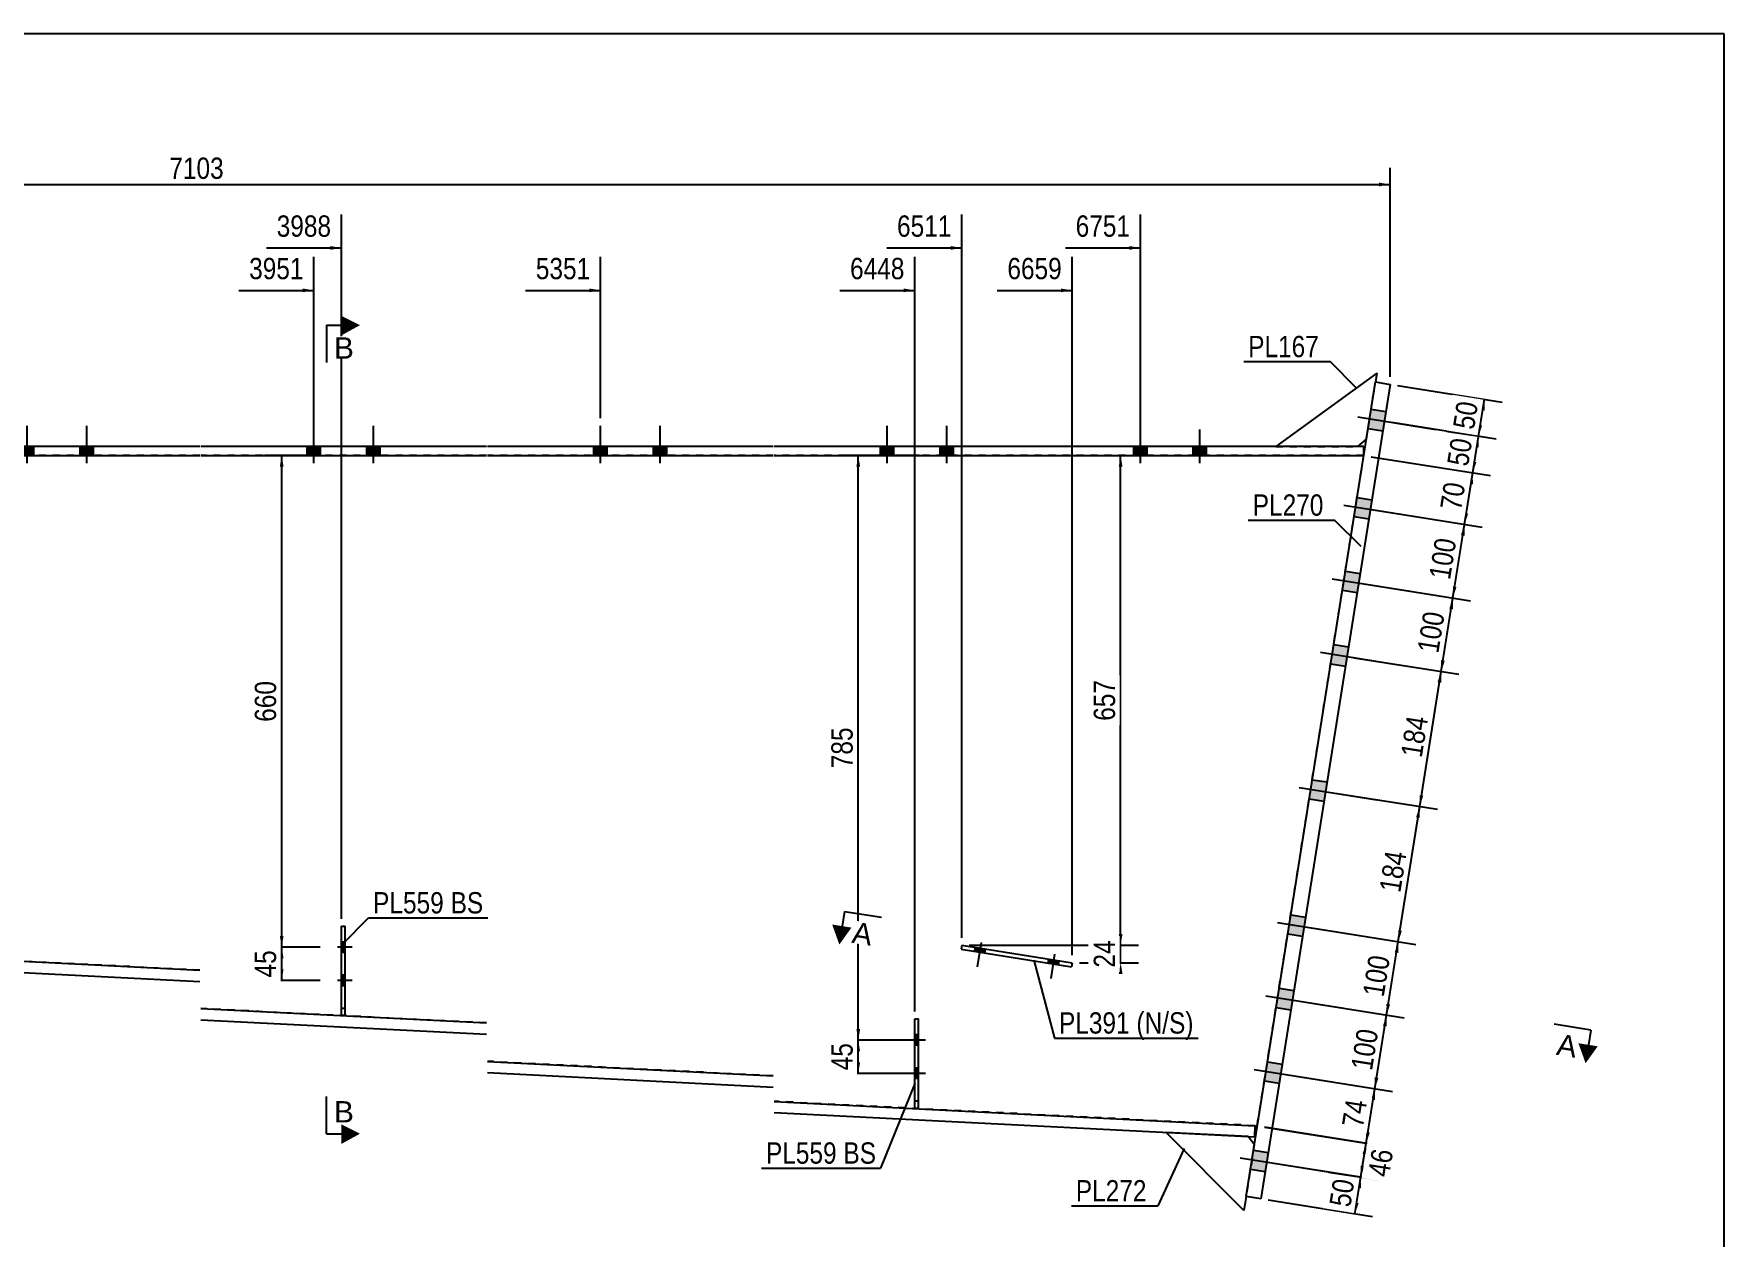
# Model space of a CAD drawing. Header units: millimetres. Extents: x -39 to 364, y -175 to 102.
# Drawn here: x 136.8 to 363.9, y -59.9 to 101.6 of the extents above; entities that cross this region are included whole.
import ezdxf

# ---------------------------------------------------------------- set-up
doc = ezdxf.new("R2010")
doc.units = ezdxf.units.MM
doc.linetypes.add('DXK_LINE_DOT1', pattern=[1.8814, 0.9407, -0.9407])
doc.linetypes.add('DXK_LINE_DOT2', pattern=[3.9198, 1.9599, -1.9599])
doc.styles.add('Arial', font='ARIAL.TTF', dxfattribs={"height": 0.2})
doc.styles.add('Arial Narrow', font='ARIALN.TTF', dxfattribs={"height": 0.2})

# ---------------------------------------------------------------- blocks, each defined once
blk = doc.blocks.new('Unknown-627303332-9670')
at = {"color": 5, "linetype": 'Continuous'}
for p, q in [((363.85, 101.63), (-36.15, 101.63)), ((363.85, -175.37), (363.85, 101.63))]:
    blk.add_line(p, q, dxfattribs=at)
blk = doc.blocks.new('Part-627303332-6556 - 6531')
at = {"color": 2, "linetype": 'Continuous'}
for p, q in [((261.45, -20.79), (261.37, -21.28)), ((261.37, -21.28), (276.19, -23.64)), ((276.27, -23.14), (261.45, -20.79)), ((276.27, -23.14), (276.19, -23.64))]:
    blk.add_line(p, q, dxfattribs=at)
blk = doc.blocks.new('Part-627303332-6548 - 6531')
at = {"color": 2, "linetype": 'Continuous'}
for p, q in [((299.64, -54.48), (317.02, 54.88)), ((319, 54.56), (301.61, -54.79)), ((317.02, 54.88), (319, 54.56)), ((301.61, -54.79), (299.64, -54.48))]:
    blk.add_line(p, q, dxfattribs=at)
blk = doc.blocks.new('Part-627303332-6564 - 6531')
at = {"color": 7, "linetype": 'DXK_LINE_DOT1'}
blk.add_line((106.65, -19.86), (106.57, -21.36), dxfattribs=at)
at = {"color": 2, "linetype": 'Continuous'}
for p, q in [((106.65, -19.86), (120.65, -20.57)), ((106.57, -21.36), (120.65, -22.07)), ((120.75, -22.16), (159.15, -24.1)), ((120.75, -23.66), (159.15, -25.6)), ((159.25, -29.25), (197.65, -31.19)), ((159.25, -30.75), (197.65, -32.7)), ((197.75, -36.34), (236.15, -38.29)), ((197.75, -37.84), (236.15, -39.79)), ((236.25, -41.71), (300.84, -44.98)), ((236.25, -43.21), (300.76, -46.48)), ((300.84, -44.98), (300.76, -46.48))]:
    blk.add_line(p, q, dxfattribs=at)
blk = doc.blocks.new('Part-627303332-6547 - 6531')
at = {"color": 2, "linetype": 'Continuous'}
for p, q in [((159.15, 46.2), (120.75, 46.2)), ((197.65, 46.2), (159.25, 46.2)), ((236.15, 46.2), (197.75, 46.2)), ((315.45, 46.2), (236.25, 46.2)), ((315.45, 45), (315.45, 46.2)), ((120.75, 45), (159.15, 45)), ((159.25, 45), (197.65, 45)), ((197.75, 45), (236.15, 45)), ((236.25, 45), (315.45, 45))]:
    blk.add_line(p, q, dxfattribs=at)
blk = doc.blocks.new('Part-627303332-6551 - 6531')
at = {"color": 2, "linetype": 'Continuous'}
for p, q in [((317.22, 56.08), (303.65, 46.2)), ((317.22, 56.08), (317.02, 54.88)), ((314.65, 46.2), (315.8, 47.19))]:
    blk.add_line(p, q, dxfattribs=at)
at = {"color": 7, "linetype": 'DXK_LINE_DOT1'}
for p, q in [((315.8, 47.19), (317.02, 54.88)), ((303.65, 46.2), (314.65, 46.2))]:
    blk.add_line(p, q, dxfattribs=at)
blk = doc.blocks.new('Part-627303332-6553 - 6531')
at = {"color": 2, "linetype": 'Continuous'}
for p, q in [((299.33, -56.38), (288.92, -45.89)), ((299.91, -46.45), (288.92, -45.89)), ((300.75, -47.49), (299.91, -46.45)), ((299.64, -54.48), (299.33, -56.38))]:
    blk.add_line(p, q, dxfattribs=at)
at = {"color": 7, "linetype": 'DXK_LINE_DOT1'}
blk.add_line((300.75, -47.49), (299.64, -54.48), dxfattribs=at)
blk = doc.blocks.new('Part-627303332-6565 - 6531')
at = {"color": 7, "linetype": 'DXK_LINE_DOT1'}
for p, q in [((178.15, -30.19), (178.15, -18.19)), ((178.15, -18.19), (178.65, -18.19)), ((178.65, -30.19), (178.65, -18.19)), ((178.15, -29.19), (178.65, -29.19)), ((178.65, -30.19), (178.15, -30.19))]:
    blk.add_line(p, q, dxfattribs=at)
blk = doc.blocks.new('Part-627303332-6568 - 6531')
at = {"color": 2, "linetype": 'Continuous'}
for p, q in [((178.15, -30.19), (178.15, -18.19)), ((178.15, -18.19), (178.65, -18.19)), ((178.65, -30.19), (178.65, -18.19)), ((178.65, -30.19), (178.15, -30.19))]:
    blk.add_line(p, q, dxfattribs=at)
blk = doc.blocks.new('Part-627303332-6571 - 6531')
at = {"color": 7, "linetype": 'DXK_LINE_DOT1'}
for p, q in [((255.15, -42.65), (255.15, -30.65)), ((255.15, -30.65), (255.65, -30.65)), ((255.65, -42.65), (255.65, -30.65)), ((255.15, -41.65), (255.65, -41.65)), ((255.65, -42.65), (255.15, -42.65))]:
    blk.add_line(p, q, dxfattribs=at)
blk = doc.blocks.new('Part-627303332-6574 - 6531')
at = {"color": 2, "linetype": 'Continuous'}
for p, q in [((255.15, -42.65), (255.15, -30.65)), ((255.15, -30.65), (255.65, -30.65)), ((255.65, -42.65), (255.65, -30.65)), ((255.65, -42.65), (255.15, -42.65))]:
    blk.add_line(p, q, dxfattribs=at)
blk = doc.blocks.new('Part-627303332-6577 - 6531')
at = {"color": 7, "linetype": 'DXK_LINE_DOT1'}
for p, q in [((159.15, 45), (120.75, 45)), ((197.65, 45), (159.25, 45)), ((236.15, 45), (197.75, 45)), ((315.45, 45), (236.25, 45)), ((301.14, -45), (315.45, 45)), ((159.15, -24.1), (120.75, -22.16)), ((197.65, -31.19), (159.25, -29.25)), ((236.15, -38.29), (197.75, -36.34)), ((300.84, -44.98), (236.25, -41.71))]:
    blk.add_line(p, q, dxfattribs=at)
at = {"color": 2, "linetype": 'Continuous'}
blk.add_line((300.84, -44.98), (301.14, -45), dxfattribs=at)
blk = doc.blocks.new('Bolt-627303332-6580 - 6531')
at = {"linetype": 'Continuous'}
for points in [[(135.05, 45), (136.85, 45), (136.85, 46.2), (135.05, 46.2)], [(135.05, 45), (136.85, 45), (136.85, 46.2), (135.05, 46.2)], [(143.05, 45), (144.85, 45), (144.85, 46.2), (143.05, 46.2)], [(143.05, 45), (144.85, 45), (144.85, 46.2), (143.05, 46.2)]]:
    blk.add_hatch(color=3, dxfattribs=at).paths.add_polyline_path(points)
at = {"color": 3, "linetype": 'Continuous'}
for p, q in [((135.95, 44), (135.95, 49)), ((135.95, 44), (135.95, 49)), ((143.95, 44), (143.95, 49)), ((143.95, 44), (143.95, 49)), ((135.05, 45), (135.05, 46.2)), ((135.05, 45), (135.05, 46.2)), ((136.85, 45), (136.85, 46.2)), ((136.85, 45), (136.85, 46.2)), ((143.05, 45), (143.05, 46.2)), ((143.05, 45), (143.05, 46.2)), ((144.85, 45), (144.85, 46.2)), ((144.85, 45), (144.85, 46.2))]:
    blk.add_line(p, q, dxfattribs=at)
blk = doc.blocks.new('Bolt-627303332-6581 - 6531')
at = {"linetype": 'Continuous'}
for points in [[(173.55, 45), (175.35, 45), (175.35, 46.2), (173.55, 46.2)], [(173.55, 45), (175.35, 45), (175.35, 46.2), (173.55, 46.2)], [(181.55, 45), (183.35, 45), (183.35, 46.2), (181.55, 46.2)], [(181.55, 45), (183.35, 45), (183.35, 46.2), (181.55, 46.2)]]:
    blk.add_hatch(color=3, dxfattribs=at).paths.add_polyline_path(points)
at = {"color": 3, "linetype": 'Continuous'}
for p, q in [((174.45, 44), (174.45, 49)), ((174.45, 44), (174.45, 49)), ((182.45, 44), (182.45, 49)), ((182.45, 44), (182.45, 49)), ((173.55, 45), (173.55, 46.2)), ((173.55, 45), (173.55, 46.2)), ((175.35, 45), (175.35, 46.2)), ((175.35, 45), (175.35, 46.2)), ((181.55, 45), (181.55, 46.2)), ((181.55, 45), (181.55, 46.2)), ((183.35, 45), (183.35, 46.2)), ((183.35, 45), (183.35, 46.2))]:
    blk.add_line(p, q, dxfattribs=at)
blk = doc.blocks.new('Bolt-627303332-6582 - 6531')
at = {"linetype": 'Continuous'}
for points in [[(212.05, 45), (213.85, 45), (213.85, 46.2), (212.05, 46.2)], [(212.05, 45), (213.85, 45), (213.85, 46.2), (212.05, 46.2)], [(220.05, 45), (221.85, 45), (221.85, 46.2), (220.05, 46.2)], [(220.05, 45), (221.85, 45), (221.85, 46.2), (220.05, 46.2)]]:
    blk.add_hatch(color=3, dxfattribs=at).paths.add_polyline_path(points)
at = {"color": 3, "linetype": 'Continuous'}
for p, q in [((212.95, 44), (212.95, 49)), ((212.95, 44), (212.95, 49)), ((220.95, 44), (220.95, 49)), ((220.95, 44), (220.95, 49)), ((212.05, 45), (212.05, 46.2)), ((212.05, 45), (212.05, 46.2)), ((213.85, 45), (213.85, 46.2)), ((213.85, 45), (213.85, 46.2)), ((220.05, 45), (220.05, 46.2)), ((220.05, 45), (220.05, 46.2)), ((221.85, 45), (221.85, 46.2)), ((221.85, 45), (221.85, 46.2))]:
    blk.add_line(p, q, dxfattribs=at)
blk = doc.blocks.new('Bolt-627303332-6583 - 6531')
at = {"linetype": 'Continuous'}
for points in [[(284.55, 45), (286.35, 45), (286.35, 46.2), (284.55, 46.2)], [(284.55, 45), (286.35, 45), (286.35, 46.2), (284.55, 46.2)], [(292.55, 45), (294.35, 45), (294.35, 46.2), (292.55, 46.2)], [(292.55, 45), (294.35, 45), (294.35, 46.2), (292.55, 46.2)]]:
    blk.add_hatch(color=3, dxfattribs=at).paths.add_polyline_path(points)
at = {"color": 3, "linetype": 'Continuous'}
for p, q in [((285.45, 44), (285.45, 48.5)), ((285.45, 44), (285.45, 48.5)), ((293.45, 44), (293.45, 48.5)), ((293.45, 44), (293.45, 48.5)), ((284.55, 45), (284.55, 46.2)), ((284.55, 45), (284.55, 46.2)), ((286.35, 45), (286.35, 46.2)), ((286.35, 45), (286.35, 46.2)), ((292.55, 45), (292.55, 46.2)), ((292.55, 45), (292.55, 46.2)), ((294.35, 45), (294.35, 46.2)), ((294.35, 45), (294.35, 46.2))]:
    blk.add_line(p, q, dxfattribs=at)
blk = doc.blocks.new('Bolt-627303332-6584 - 6531')
at = {"linetype": 'Continuous'}
for points in [[(250.55, 45), (252.35, 45), (252.35, 46.2), (250.55, 46.2)], [(250.55, 45), (252.35, 45), (252.35, 46.2), (250.55, 46.2)], [(258.55, 45), (260.35, 45), (260.35, 46.2), (258.55, 46.2)], [(258.55, 45), (260.35, 45), (260.35, 46.2), (258.55, 46.2)]]:
    blk.add_hatch(color=3, dxfattribs=at).paths.add_polyline_path(points)
at = {"color": 3, "linetype": 'Continuous'}
for p, q in [((251.45, 44), (251.45, 49)), ((251.45, 44), (251.45, 49)), ((259.45, 44), (259.45, 49)), ((259.45, 44), (259.45, 49)), ((250.55, 45), (250.55, 46.2)), ((250.55, 45), (250.55, 46.2)), ((252.35, 45), (252.35, 46.2)), ((252.35, 45), (252.35, 46.2)), ((258.55, 45), (258.55, 46.2)), ((258.55, 45), (258.55, 46.2)), ((260.35, 45), (260.35, 46.2)), ((260.35, 45), (260.35, 46.2))]:
    blk.add_line(p, q, dxfattribs=at)
blk = doc.blocks.new('Bolt-627303332-6585 - 6531')
at = {"linetype": 'Continuous'}
for points in [[(316.44, 51.22), (316.04, 48.65), (318.01, 48.34), (318.42, 50.91)], [(316.44, 51.22), (316.04, 48.65), (318.01, 48.34), (318.42, 50.91)], [(314.56, 39.37), (314.15, 36.8), (316.13, 36.49), (316.53, 39.06)], [(314.56, 39.37), (314.15, 36.8), (316.13, 36.49), (316.53, 39.06)], [(312.99, 29.49), (312.58, 26.93), (314.56, 26.61), (314.96, 29.18)], [(312.99, 29.49), (312.58, 26.93), (314.56, 26.61), (314.96, 29.18)], [(311.42, 19.62), (311.01, 17.05), (312.99, 16.74), (313.39, 19.3)], [(311.42, 19.62), (311.01, 17.05), (312.99, 16.74), (313.39, 19.3)], [(308.53, 1.48), (308.13, -1.08), (310.1, -1.4), (310.51, 1.17)], [(308.53, 1.48), (308.13, -1.08), (310.1, -1.4), (310.51, 1.17)], [(305.65, -16.65), (305.24, -19.22), (307.22, -19.53), (307.63, -16.96)], [(305.65, -16.65), (305.24, -19.22), (307.22, -19.53), (307.63, -16.96)], [(304.08, -26.53), (303.67, -29.09), (305.65, -29.41), (306.06, -26.84)], [(304.08, -26.53), (303.67, -29.09), (305.65, -29.41), (306.06, -26.84)], [(302.51, -36.4), (302.1, -38.97), (304.08, -39.28), (304.49, -36.72)], [(302.51, -36.4), (302.1, -38.97), (304.08, -39.28), (304.49, -36.72)], [(300.63, -48.25), (300.22, -50.82), (302.19, -51.14), (302.6, -48.57)], [(300.63, -48.25), (300.22, -50.82), (302.19, -51.14), (302.6, -48.57)]]:
    blk.add_hatch(color=3, dxfattribs=at).paths.add_polyline_path(points)
at = {"color": 3, "linetype": 'Continuous'}
for p, q in [((314.67, 50.19), (325.13, 48.52)), ((314.67, 50.19), (325.13, 48.52)), ((316.44, 51.22), (318.42, 50.91)), ((316.44, 51.22), (318.42, 50.91)), ((316.04, 48.65), (318.01, 48.34)), ((316.04, 48.65), (318.01, 48.34)), ((314.56, 39.37), (316.53, 39.06)), ((314.56, 39.37), (316.53, 39.06)), ((312.78, 38.34), (323.24, 36.67)), ((312.78, 38.34), (323.24, 36.67)), ((314.15, 36.8), (316.13, 36.49)), ((314.15, 36.8), (316.13, 36.49)), ((311.21, 28.46), (321.67, 26.8)), ((311.21, 28.46), (321.67, 26.8)), ((312.99, 29.49), (314.96, 29.18)), ((312.99, 29.49), (314.96, 29.18)), ((312.58, 26.93), (314.56, 26.61)), ((312.58, 26.93), (314.56, 26.61)), ((309.64, 18.58), (320.1, 16.92)), ((309.64, 18.58), (320.1, 16.92)), ((311.42, 19.62), (313.39, 19.3)), ((311.42, 19.62), (313.39, 19.3)), ((311.01, 17.05), (312.99, 16.74)), ((311.01, 17.05), (312.99, 16.74)), ((306.76, 0.45), (317.22, -1.21)), ((306.76, 0.45), (317.22, -1.21)), ((308.53, 1.48), (310.51, 1.17)), ((308.53, 1.48), (310.51, 1.17)), ((308.13, -1.08), (310.1, -1.4)), ((308.13, -1.08), (310.1, -1.4)), ((303.88, -17.68), (314.34, -19.35)), ((303.88, -17.68), (314.34, -19.35)), ((305.65, -16.65), (307.63, -16.96)), ((305.65, -16.65), (307.63, -16.96)), ((305.24, -19.22), (307.22, -19.53)), ((305.24, -19.22), (307.22, -19.53)), ((304.08, -26.53), (306.06, -26.84)), ((304.08, -26.53), (306.06, -26.84)), ((302.31, -27.56), (312.76, -29.22)), ((302.31, -27.56), (312.76, -29.22)), ((303.67, -29.09), (305.65, -29.41)), ((303.67, -29.09), (305.65, -29.41)), ((300.74, -37.44), (311.19, -39.1)), ((300.74, -37.44), (311.19, -39.1)), ((302.51, -36.4), (304.49, -36.72)), ((302.51, -36.4), (304.49, -36.72)), ((302.1, -38.97), (304.08, -39.28)), ((302.1, -38.97), (304.08, -39.28)), ((298.85, -49.29), (309.31, -50.95)), ((298.85, -49.29), (309.31, -50.95)), ((300.63, -48.25), (302.6, -48.57)), ((300.63, -48.25), (302.6, -48.57)), ((300.22, -50.82), (302.19, -51.14)), ((300.22, -50.82), (302.19, -51.14))]:
    blk.add_line(p, q, dxfattribs=at)
blk = doc.blocks.new('Bolt-627303332-6589 - 6531')
at = {"linetype": 'Continuous'}
for points in [[(264.61, -21.29), (263.23, -21.07), (263.15, -21.57), (264.53, -21.79)], [(264.61, -21.29), (263.23, -21.07), (263.15, -21.57), (264.53, -21.79)], [(274.49, -22.86), (273.11, -22.64), (273.03, -23.14), (274.41, -23.36)], [(274.49, -22.86), (273.11, -22.64), (273.03, -23.14), (274.41, -23.36)]]:
    blk.add_hatch(color=3, dxfattribs=at).paths.add_polyline_path(points)
at = {"color": 3, "linetype": 'Continuous'}
for p, q in [((264.05, -20.39), (263.53, -23.65)), ((264.05, -20.39), (263.53, -23.65)), ((263.23, -21.07), (263.15, -21.57)), ((263.23, -21.07), (263.15, -21.57)), ((264.61, -21.29), (264.53, -21.79)), ((264.61, -21.29), (264.53, -21.79)), ((273.11, -22.64), (273.03, -23.14)), ((273.11, -22.64), (273.03, -23.14)), ((273.92, -21.96), (273.41, -25.22)), ((273.92, -21.96), (273.41, -25.22)), ((274.49, -22.86), (274.41, -23.36)), ((274.49, -22.86), (274.41, -23.36))]:
    blk.add_line(p, q, dxfattribs=at)
blk = doc.blocks.new('Bolt-627303332-6593 - 6531')
at = {"color": 3, "linetype": 'DXK_LINE_DOT2'}
for p, q in [((178.65, -20.32), (178.15, -20.32)), ((179.6, -21.02), (176.3, -21.02)), ((178.65, -21.72), (178.15, -21.72)), ((178.65, -24.79), (178.15, -24.79)), ((179.6, -25.49), (176.3, -25.49)), ((178.65, -26.19), (178.15, -26.19))]:
    blk.add_line(p, q, dxfattribs=at)
blk = doc.blocks.new('Bolt-627303332-6596 - 6531')
at = {"linetype": 'Continuous'}
for points in [[(178.65, -21.72), (178.65, -20.32), (178.15, -20.32), (178.15, -21.72)], [(178.65, -26.19), (178.65, -24.79), (178.15, -24.79), (178.15, -26.19)]]:
    blk.add_hatch(color=3, dxfattribs=at).paths.add_polyline_path(points)
at = {"color": 3, "linetype": 'Continuous'}
for p, q in [((178.65, -20.32), (178.15, -20.32)), ((179.45, -21.02), (178.15, -21.02)), ((178.65, -21.72), (178.15, -21.72)), ((178.65, -24.79), (178.15, -24.79)), ((179.45, -25.49), (178.15, -25.49)), ((178.65, -26.19), (178.15, -26.19))]:
    blk.add_line(p, q, dxfattribs=at)
blk = doc.blocks.new('Bolt-627303332-6599 - 6531')
at = {"color": 3, "linetype": 'DXK_LINE_DOT2'}
for p, q in [((256.6, -33.48), (253.3, -33.48)), ((255.65, -32.78), (255.15, -32.78)), ((255.65, -34.18), (255.15, -34.18)), ((256.6, -37.95), (253.3, -37.95)), ((255.65, -37.25), (255.15, -37.25)), ((255.65, -38.65), (255.15, -38.65))]:
    blk.add_line(p, q, dxfattribs=at)
blk = doc.blocks.new('Bolt-627303332-6602 - 6531')
at = {"linetype": 'Continuous'}
for points in [[(255.65, -34.18), (255.65, -32.78), (255.15, -32.78), (255.15, -34.18)], [(255.65, -38.65), (255.65, -37.25), (255.15, -37.25), (255.15, -38.65)]]:
    blk.add_hatch(color=3, dxfattribs=at).paths.add_polyline_path(points)
at = {"color": 3, "linetype": 'Continuous'}
for p, q in [((255.65, -32.78), (255.15, -32.78)), ((256.45, -33.48), (255.15, -33.48)), ((255.65, -34.18), (255.15, -34.18)), ((255.65, -37.25), (255.15, -37.25)), ((256.45, -37.95), (255.15, -37.95)), ((255.65, -38.65), (255.15, -38.65))]:
    blk.add_line(p, q, dxfattribs=at)
blk = doc.blocks.new('StraightDimension-627303332-9898 - 6531')
at = {"linetype": 'Continuous'}
for points in [[(169.88, 43.5), (170.13, 45), (170.38, 43.5)], [(170.38, -19.52), (170.13, -21.02), (169.88, -19.52)]]:
    blk.add_hatch(color=7, dxfattribs=at).paths.add_polyline_path(points)
at = {"color": 7, "linetype": 'Continuous'}
for p, q in [((175.3, 45), (167.88, 45)), ((170.13, -21.02), (170.13, 45)), ((175.3, -21.02), (167.88, -21.02))]:
    blk.add_line(p, q, dxfattribs=at)
at = {"color": 0}
blk.add_wipeout([(169.98, 15.33), (165.78, 15.33), (165.78, 8.65), (169.98, 8.65)], dxfattribs=at)
at = {"color": 3, "style": 'Arial Narrow'}
blk.add_text('660', height=2.863, rotation=90.0002, dxfattribs=at).set_placement((169.38, 9.25))
blk = doc.blocks.new('StraightDimension-627303332-11145 - 6531')
at = {"linetype": 'Continuous'}
for points in [[(328.5, 34.32), (328.99, 35.76), (329, 34.24)], [(327.9, 27.33), (327.42, 25.88), (327.41, 27.4)]]:
    blk.add_hatch(color=7, dxfattribs=at).paths.add_polyline_path(points)
at = {"color": 7, "linetype": 'Continuous'}
for p, q in [((317.32, 37.62), (331.36, 35.38)), ((327.42, 25.88), (328.99, 35.76)), ((315.75, 27.74), (329.79, 25.51))]:
    blk.add_line(p, q, dxfattribs=at)
at = {"color": 0}
blk.add_wipeout([(328.58, 34.15), (324.43, 34.81), (323.38, 28.2), (327.53, 27.55)], dxfattribs=at)
at = {"color": 3, "style": 'Arial Narrow'}
blk.add_text('100', height=2.863, rotation=80.9647, dxfattribs=at).set_placement((327.03, 28.23))
blk = doc.blocks.new('StraightDimension-627303332-11143 - 6531')
at = {"linetype": 'Continuous'}
for points in [[(330.39, 46.17), (330.87, 47.61), (330.88, 46.09)], [(330.57, 44.12), (330.09, 42.67), (330.07, 44.19)]]:
    blk.add_hatch(color=7, dxfattribs=at).paths.add_polyline_path(points)
at = {"color": 7, "linetype": 'Continuous'}
for p, q in [((319.2, 49.47), (333.24, 47.23)), ((330.09, 42.67), (330.87, 47.61)), ((316.44, 44.84), (332.46, 42.3))]:
    blk.add_line(p, q, dxfattribs=at)
at = {"color": 0}
blk.add_wipeout([(330.71, 47.56), (326.56, 48.22), (325.8, 43.43), (329.95, 42.77)], dxfattribs=at)
at = {"color": 3, "style": 'Arial Narrow'}
blk.add_text('50', height=2.863, rotation=80.9647, dxfattribs=at).set_placement((329.45, 43.45))
blk = doc.blocks.new('StraightDimension-627303332-11149 - 6531')
at = {"linetype": 'Continuous'}
for points in [[(319.6, -21.7), (320.08, -20.26), (320.09, -21.78)], [(318.99, -28.69), (318.51, -30.14), (318.5, -28.62)]]:
    blk.add_hatch(color=7, dxfattribs=at).paths.add_polyline_path(points)
at = {"color": 7, "linetype": 'Continuous'}
for p, q in [((308.41, -18.41), (322.45, -20.64)), ((318.51, -30.14), (320.08, -20.26)), ((306.84, -28.28), (320.88, -30.51))]:
    blk.add_line(p, q, dxfattribs=at)
at = {"color": 0}
blk.add_wipeout([(319.67, -21.87), (315.52, -21.22), (314.47, -27.82), (318.62, -28.48)], dxfattribs=at)
at = {"color": 3, "style": 'Arial Narrow'}
blk.add_text('100', height=2.863, rotation=80.9647, dxfattribs=at).set_placement((318.12, -27.79))
blk = doc.blocks.new('StraightDimension-627303332-9801 - 6531')
at = {"linetype": 'Continuous'}
blk.add_hatch(color=7, dxfattribs=at).paths.add_polyline_path([(317.5, 81.65), (319, 81.4), (317.5, 81.15)])
at = {"color": 7, "linetype": 'Continuous'}
for p, q in [((319, 55.56), (319, 83.65)), ((-1.6, 81.4), (319, 81.4))]:
    blk.add_line(p, q, dxfattribs=at)
at = {"color": 0}
blk.add_wipeout([(162.96, 81.55), (162.96, 85.75), (154.44, 85.75), (154.44, 81.55)], dxfattribs=at)
at = {"color": 3, "style": 'Arial Narrow'}
blk.add_text('7103', height=2.863, dxfattribs=at).set_placement((155.04, 82.15))
blk = doc.blocks.new('StraightDimension-627303332-11146 - 6531')
at = {"linetype": 'Continuous'}
for points in [[(326.93, 24.44), (327.42, 25.88), (327.43, 24.36)], [(326.33, 17.45), (325.85, 16.01), (325.83, 17.53)]]:
    blk.add_hatch(color=7, dxfattribs=at).paths.add_polyline_path(points)
at = {"color": 7, "linetype": 'Continuous'}
for p, q in [((315.75, 27.74), (329.79, 25.51)), ((325.85, 16.01), (327.42, 25.88)), ((314.18, 17.86), (328.22, 15.63))]:
    blk.add_line(p, q, dxfattribs=at)
at = {"color": 0}
blk.add_wipeout([(327.01, 24.27), (322.86, 24.93), (321.81, 18.33), (325.96, 17.67)], dxfattribs=at)
at = {"color": 3, "style": 'Arial Narrow'}
blk.add_text('100', height=2.863, rotation=80.9647, dxfattribs=at).set_placement((325.46, 18.36))
blk = doc.blocks.new('StraightDimension-627303332-11153 - 6531')
at = {"linetype": 'Continuous'}
for points in [[(314.57, -53.31), (315.05, -51.86), (315.06, -53.38)], [(314.75, -55.36), (314.27, -56.8), (314.26, -55.28)]]:
    blk.add_hatch(color=7, dxfattribs=at).paths.add_polyline_path(points)
at = {"color": 7, "linetype": 'Continuous'}
for p, q in [((303.38, -50.01), (317.42, -52.24)), ((314.27, -56.8), (315.05, -51.86)), ((302.6, -54.95), (316.64, -57.18))]:
    blk.add_line(p, q, dxfattribs=at)
at = {"color": 0}
blk.add_wipeout([(314.89, -51.91), (310.75, -51.25), (309.98, -56.05), (314.13, -56.71)], dxfattribs=at)
at = {"color": 3, "style": 'Arial Narrow'}
blk.add_text('50', height=2.863, rotation=80.9647, dxfattribs=at).set_placement((313.63, -56.02))
blk = doc.blocks.new('StraightDimension-627303332-16272 - 6531')
at = {"linetype": 'Continuous'}
blk.add_hatch(color=7, dxfattribs=at).paths.add_polyline_path([(176.65, 73.13), (178.15, 72.88), (176.65, 72.63)])
at = {"color": 7, "linetype": 'Continuous'}
for p, q in [((178.15, -17.19), (178.15, 77.38)), ((168.09, 72.88), (178.15, 72.88))]:
    blk.add_line(p, q, dxfattribs=at)
at = {"color": 0}
blk.add_wipeout([(177.37, 73.78), (177.37, 77.98), (168.86, 77.98), (168.86, 73.78)], dxfattribs=at)
at = {"color": 3, "style": 'Arial Narrow'}
blk.add_text('3988', height=2.863, dxfattribs=at).set_placement((169.46, 74.38))
blk = doc.blocks.new('StraightDimension-627303332-9899 - 6531')
at = {"linetype": 'Continuous'}
for points in [[(169.88, -22.52), (170.13, -21.02), (170.38, -22.52)], [(170.38, -23.99), (170.13, -25.49), (169.88, -23.99)]]:
    blk.add_hatch(color=7, dxfattribs=at).paths.add_polyline_path(points)
at = {"color": 7, "linetype": 'Continuous'}
for p, q in [((175.3, -21.02), (167.88, -21.02)), ((170.13, -25.49), (170.13, -21.02)), ((175.3, -25.49), (167.88, -25.49))]:
    blk.add_line(p, q, dxfattribs=at)
at = {"color": 0}
blk.add_wipeout([(169.98, -20.82), (165.78, -20.82), (165.78, -25.68), (169.98, -25.68)], dxfattribs=at)
at = {"color": 3, "style": 'Arial Narrow'}
blk.add_text('45', height=2.863, rotation=90.0002, dxfattribs=at).set_placement((169.38, -25.08))
blk = doc.blocks.new('StraightDimension-627303332-9913 - 6531')
at = {"linetype": 'Continuous'}
for points in [[(247.31, 43.5), (247.56, 45), (247.81, 43.5)], [(247.81, -31.98), (247.56, -33.48), (247.31, -31.98)]]:
    blk.add_hatch(color=7, dxfattribs=at).paths.add_polyline_path(points)
at = {"color": 7, "linetype": 'Continuous'}
for p, q in [((255.72, 45), (245.31, 45)), ((247.56, -33.48), (247.56, 45)), ((255.72, -33.48), (245.31, -33.48))]:
    blk.add_line(p, q, dxfattribs=at)
at = {"color": 0}
blk.add_wipeout([(247.41, 9.1), (243.21, 9.1), (243.21, 2.42), (247.41, 2.42)], dxfattribs=at)
at = {"color": 3, "style": 'Arial Narrow'}
blk.add_text('785', height=2.863, rotation=90.0002, dxfattribs=at).set_placement((246.81, 3.02))
blk = doc.blocks.new('StraightDimension-627303332-11142 - 6531')
at = {"linetype": 'Continuous'}
for points in [[(331.17, 51.11), (331.66, 52.55), (331.67, 51.03)], [(331.35, 49.05), (330.87, 47.61), (330.86, 49.13)]]:
    blk.add_hatch(color=7, dxfattribs=at).paths.add_polyline_path(points)
at = {"color": 7, "linetype": 'Continuous'}
for p, q in [((319.99, 54.4), (334.03, 52.17)), ((330.87, 47.61), (331.66, 52.55)), ((319.2, 49.47), (333.24, 47.23))]:
    blk.add_line(p, q, dxfattribs=at)
at = {"color": 0}
blk.add_wipeout([(331.5, 52.5), (327.35, 53.16), (326.59, 48.37), (330.73, 47.71)], dxfattribs=at)
at = {"color": 3, "style": 'Arial Narrow'}
blk.add_text('50', height=2.863, rotation=80.9647, dxfattribs=at).set_placement((330.24, 48.39))
blk = doc.blocks.new('StraightDimension-627303332-11144 - 6531')
at = {"linetype": 'Continuous'}
for points in [[(329.6, 41.23), (330.09, 42.67), (330.1, 41.15)], [(329.47, 37.2), (328.99, 35.76), (328.98, 37.28)]]:
    blk.add_hatch(color=7, dxfattribs=at).paths.add_polyline_path(points)
at = {"color": 7, "linetype": 'Continuous'}
for p, q in [((316.44, 44.84), (332.46, 42.3)), ((328.99, 35.76), (330.09, 42.67)), ((317.32, 37.62), (331.36, 35.38))]:
    blk.add_line(p, q, dxfattribs=at)
at = {"color": 0}
blk.add_wipeout([(329.77, 41.64), (325.62, 42.3), (324.86, 37.5), (329.01, 36.84)], dxfattribs=at)
at = {"color": 3, "style": 'Arial Narrow'}
blk.add_text('70', height=2.863, rotation=80.9647, dxfattribs=at).set_placement((328.51, 37.53))
blk = doc.blocks.new('StraightDimension-627303332-11147 - 6531')
at = {"linetype": 'Continuous'}
for points in [[(325.36, 14.57), (325.85, 16.01), (325.86, 14.49)], [(323.44, -0.68), (322.96, -2.13), (322.95, -0.61)]]:
    blk.add_hatch(color=7, dxfattribs=at).paths.add_polyline_path(points)
at = {"color": 7, "linetype": 'Continuous'}
for p, q in [((314.18, 17.86), (328.22, 15.63)), ((322.96, -2.13), (325.85, 16.01)), ((311.29, -0.27), (325.33, -2.5))]:
    blk.add_line(p, q, dxfattribs=at)
at = {"color": 0}
blk.add_wipeout([(324.78, 10.27), (320.63, 10.92), (319.58, 4.32), (323.73, 3.66)], dxfattribs=at)
at = {"color": 3, "style": 'Arial Narrow'}
blk.add_text('184', height=2.863, rotation=80.9647, dxfattribs=at).set_placement((323.23, 4.35))
blk = doc.blocks.new('StraightDimension-627303332-11148 - 6531')
at = {"linetype": 'Continuous'}
for points in [[(322.48, -3.57), (322.96, -2.13), (322.97, -3.65)], [(320.56, -18.82), (320.08, -20.26), (320.07, -18.74)]]:
    blk.add_hatch(color=7, dxfattribs=at).paths.add_polyline_path(points)
at = {"color": 7, "linetype": 'Continuous'}
for p, q in [((311.29, -0.27), (325.33, -2.5)), ((320.08, -20.26), (322.96, -2.13)), ((308.41, -18.41), (322.45, -20.64))]:
    blk.add_line(p, q, dxfattribs=at)
at = {"color": 0}
blk.add_wipeout([(321.9, -7.87), (317.75, -7.21), (316.7, -13.81), (320.85, -14.47)], dxfattribs=at)
at = {"color": 3, "style": 'Arial Narrow'}
blk.add_text('184', height=2.863, rotation=80.9647, dxfattribs=at).set_placement((320.35, -13.78))
blk = doc.blocks.new('StraightDimension-627303332-11150 - 6531')
at = {"linetype": 'Continuous'}
for points in [[(318.03, -31.58), (318.51, -30.14), (318.52, -31.66)], [(317.42, -38.57), (316.94, -40.01), (316.93, -38.49)]]:
    blk.add_hatch(color=7, dxfattribs=at).paths.add_polyline_path(points)
at = {"color": 7, "linetype": 'Continuous'}
for p, q in [((306.84, -28.28), (320.88, -30.51)), ((316.94, -40.01), (318.51, -30.14)), ((305.27, -38.16), (319.31, -40.39))]:
    blk.add_line(p, q, dxfattribs=at)
at = {"color": 0}
blk.add_wipeout([(318.1, -31.75), (313.95, -31.09), (312.9, -37.69), (317.05, -38.35)], dxfattribs=at)
at = {"color": 3, "style": 'Arial Narrow'}
blk.add_text('100', height=2.863, rotation=80.9647, dxfattribs=at).set_placement((316.55, -37.67))
blk = doc.blocks.new('StraightDimension-627303332-11151 - 6531')
at = {"linetype": 'Continuous'}
for points in [[(316.46, -41.45), (316.94, -40.01), (316.95, -41.53)], [(316.26, -45.88), (315.78, -47.32), (315.76, -45.8)]]:
    blk.add_hatch(color=7, dxfattribs=at).paths.add_polyline_path(points)
at = {"color": 7, "linetype": 'Continuous'}
for p, q in [((305.27, -38.16), (319.31, -40.39)), ((315.78, -47.32), (316.94, -40.01)), ((302.13, -45.15), (318.15, -47.7))]:
    blk.add_line(p, q, dxfattribs=at)
at = {"color": 0}
blk.add_wipeout([(316.59, -41.25), (312.44, -40.59), (311.68, -45.38), (315.83, -46.04)], dxfattribs=at)
at = {"color": 3, "style": 'Arial Narrow'}
blk.add_text('74', height=2.863, rotation=80.9647, dxfattribs=at).set_placement((315.33, -45.35))
blk = doc.blocks.new('StraightDimension-627303332-11152 - 6531')
at = {"linetype": 'Continuous'}
for points in [[(315.29, -48.77), (315.77, -47.33), (315.79, -48.85)], [(315.54, -50.42), (315.05, -51.86), (315.04, -50.34)]]:
    blk.add_hatch(color=7, dxfattribs=at).paths.add_polyline_path(points)
at = {"color": 7, "linetype": 'Continuous'}
for p, q in [((302.13, -45.16), (318, -47.68)), ((315.05, -51.86), (315.77, -47.33)), ((303.38, -50.01), (317.28, -52.22))]:
    blk.add_line(p, q, dxfattribs=at)
at = {"color": 0}
blk.add_wipeout([(320.09, -47.88), (315.94, -47.22), (315.18, -52.02), (319.33, -52.68)], dxfattribs=at)
at = {"color": 3, "style": 'Arial Narrow'}
blk.add_text('46', height=2.863, rotation=80.9647, dxfattribs=at).set_placement((318.83, -51.99))
blk = doc.blocks.new('StraightDimension-627303332-16268 - 6531')
at = {"linetype": 'Continuous'}
blk.add_hatch(color=7, dxfattribs=at).paths.add_polyline_path([(274.77, 67.43), (276.27, 67.18), (274.77, 66.93)])
at = {"color": 7, "linetype": 'Continuous'}
for p, q in [((276.27, -22.1), (276.27, 71.68)), ((266.21, 67.18), (276.27, 67.18))]:
    blk.add_line(p, q, dxfattribs=at)
at = {"color": 0}
blk.add_wipeout([(275.5, 68.08), (275.5, 72.28), (266.99, 72.28), (266.99, 68.08)], dxfattribs=at)
at = {"color": 3, "style": 'Arial Narrow'}
blk.add_text('6659', height=2.863, dxfattribs=at).set_placement((267.59, 68.68))
blk = doc.blocks.new('StraightDimension-627303332-12556 - 6531')
at = {"linetype": 'Continuous'}
for points in [[(247.31, -34.98), (247.56, -33.48), (247.81, -34.98)], [(247.81, -36.45), (247.56, -37.95), (247.31, -36.45)]]:
    blk.add_hatch(color=7, dxfattribs=at).paths.add_polyline_path(points)
at = {"color": 7, "linetype": 'Continuous'}
for p, q in [((255.72, -33.48), (245.31, -33.48)), ((247.56, -37.95), (247.56, -33.48)), ((255.72, -37.95), (245.31, -37.95))]:
    blk.add_line(p, q, dxfattribs=at)
at = {"color": 0}
blk.add_wipeout([(247.41, -33.29), (243.21, -33.29), (243.21, -38.14), (247.41, -38.14)], dxfattribs=at)
at = {"color": 3, "style": 'Arial Narrow'}
blk.add_text('45', height=2.863, rotation=90.0002, dxfattribs=at).set_placement((246.81, -37.54))
blk = doc.blocks.new('StraightDimension-627303332-12593 - 6531')
at = {"linetype": 'Continuous'}
for points in [[(315.29, -48.76), (315.78, -47.32), (315.79, -48.84)], [(315.54, -50.42), (315.05, -51.86), (315.04, -50.34)]]:
    blk.add_hatch(color=7, dxfattribs=at).paths.add_polyline_path(points)
at = {"color": 7, "linetype": 'Continuous'}
for p, q in [((302.13, -45.15), (318, -47.67)), ((315.05, -51.86), (315.78, -47.32)), ((303.38, -50.01), (317.28, -52.22))]:
    blk.add_line(p, q, dxfattribs=at)
at = {"color": 0}
blk.add_wipeout([(320.09, -47.88), (315.94, -47.22), (315.18, -52.01), (319.33, -52.67)], dxfattribs=at)
at = {"color": 3, "style": 'Arial Narrow'}
blk.add_text('46', height=2.863, rotation=80.9647, dxfattribs=at).set_placement((318.83, -51.99))
blk = doc.blocks.new('StraightDimension-627303332-14765 - 6531')
at = {"linetype": 'Continuous'}
for points in [[(282.55, 43.5), (282.8, 45), (283.05, 43.5)], [(283.05, -19.24), (282.8, -20.74), (282.55, -19.24)]]:
    blk.add_hatch(color=7, dxfattribs=at).paths.add_polyline_path(points)
at = {"color": 7, "linetype": 'Continuous'}
for p, q in [((282.8, -20.74), (282.8, 45)), ((282.92, 45), (285.2, 45)), ((262.46, -20.74), (285.2, -20.74))]:
    blk.add_line(p, q, dxfattribs=at)
at = {"color": 0}
blk.add_wipeout([(282.65, 15.47), (278.45, 15.47), (278.45, 8.79), (282.65, 8.79)], dxfattribs=at)
at = {"color": 3, "style": 'Arial Narrow'}
blk.add_text('657', height=2.863, rotation=90.0002, dxfattribs=at).set_placement((282.05, 9.39))
blk = doc.blocks.new('StraightDimension-627303332-14766 - 6531')
at = {"linetype": 'Continuous'}
for points in [[(283.05, -19.24), (282.8, -20.74), (282.55, -19.24)], [(282.55, -24.6), (282.8, -23.1), (283.05, -24.6)]]:
    blk.add_hatch(color=7, dxfattribs=at).paths.add_polyline_path(points)
at = {"color": 7, "linetype": 'Continuous'}
for p, q in [((262.46, -20.74), (285.2, -20.74)), ((282.8, -23.1), (282.8, -20.74)), ((277.27, -23.1), (285.2, -23.1))]:
    blk.add_line(p, q, dxfattribs=at)
at = {"color": 0}
blk.add_wipeout([(282.65, -19.49), (278.45, -19.49), (278.45, -24.35), (282.65, -24.35)], dxfattribs=at)
at = {"color": 3, "style": 'Arial Narrow'}
blk.add_text('24', height=2.863, rotation=90.0002, dxfattribs=at).set_placement((282.05, -23.75))
blk = doc.blocks.new('StraightDimension-627303332-16267 - 6531')
at = {"linetype": 'Continuous'}
blk.add_hatch(color=7, dxfattribs=at).paths.add_polyline_path([(283.95, 73.13), (285.45, 72.88), (283.95, 72.63)])
at = {"color": 7, "linetype": 'Continuous'}
for p, q in [((285.45, 48.35), (285.45, 77.38)), ((275.39, 72.88), (285.45, 72.88))]:
    blk.add_line(p, q, dxfattribs=at)
at = {"color": 0}
blk.add_wipeout([(284.67, 73.78), (284.67, 77.98), (276.16, 77.98), (276.16, 73.78)], dxfattribs=at)
at = {"color": 3, "style": 'Arial Narrow'}
blk.add_text('6751', height=2.863, dxfattribs=at).set_placement((276.76, 74.38))
blk = doc.blocks.new('StraightDimension-627303332-16269 - 6531')
at = {"linetype": 'Continuous'}
blk.add_hatch(color=7, dxfattribs=at).paths.add_polyline_path([(259.96, 73.13), (261.46, 72.88), (259.96, 72.63)])
at = {"color": 7, "linetype": 'Continuous'}
for p, q in [((261.46, -19.74), (261.46, 77.38)), ((251.4, 72.88), (261.46, 72.88))]:
    blk.add_line(p, q, dxfattribs=at)
at = {"color": 0}
blk.add_wipeout([(260.69, 73.78), (260.69, 77.98), (252.17, 77.98), (252.17, 73.78)], dxfattribs=at)
at = {"color": 3, "style": 'Arial Narrow'}
blk.add_text('6511', height=2.863, dxfattribs=at).set_placement((252.77, 74.38))
blk = doc.blocks.new('StraightDimension-627303332-16270 - 6531')
at = {"linetype": 'Continuous'}
blk.add_hatch(color=7, dxfattribs=at).paths.add_polyline_path([(253.65, 67.43), (255.15, 67.18), (253.65, 66.93)])
at = {"color": 7, "linetype": 'Continuous'}
for p, q in [((255.15, -29.65), (255.15, 71.68)), ((245.09, 67.18), (255.15, 67.18))]:
    blk.add_line(p, q, dxfattribs=at)
at = {"color": 0}
blk.add_wipeout([(254.37, 68.08), (254.37, 72.28), (245.86, 72.28), (245.86, 68.08)], dxfattribs=at)
at = {"color": 3, "style": 'Arial Narrow'}
blk.add_text('6448', height=2.863, dxfattribs=at).set_placement((246.46, 68.68))
blk = doc.blocks.new('StraightDimension-627303332-16271 - 6531')
at = {"linetype": 'Continuous'}
blk.add_hatch(color=7, dxfattribs=at).paths.add_polyline_path([(211.45, 67.43), (212.95, 67.18), (211.45, 66.93)])
at = {"color": 7, "linetype": 'Continuous'}
for p, q in [((212.95, 50), (212.95, 71.68)), ((202.89, 67.18), (212.95, 67.18))]:
    blk.add_line(p, q, dxfattribs=at)
at = {"color": 0}
blk.add_wipeout([(212.17, 68.08), (212.17, 72.28), (203.66, 72.28), (203.66, 68.08)], dxfattribs=at)
at = {"color": 3, "style": 'Arial Narrow'}
blk.add_text('5351', height=2.863, dxfattribs=at).set_placement((204.26, 68.68))
blk = doc.blocks.new('StraightDimension-627303332-16273 - 6531')
at = {"linetype": 'Continuous'}
blk.add_hatch(color=7, dxfattribs=at).paths.add_polyline_path([(172.95, 67.43), (174.45, 67.18), (172.95, 66.93)])
at = {"color": 7, "linetype": 'Continuous'}
for p, q in [((174.45, 48.73), (174.45, 71.68)), ((164.39, 67.18), (174.45, 67.18))]:
    blk.add_line(p, q, dxfattribs=at)
at = {"color": 0}
blk.add_wipeout([(173.67, 68.08), (173.67, 72.28), (165.16, 72.28), (165.16, 68.08)], dxfattribs=at)
at = {"color": 3, "style": 'Arial Narrow'}
blk.add_text('3951', height=2.863, dxfattribs=at).set_placement((165.76, 68.68))
blk = doc.blocks.new('MarkSet-627303332-12114 - 6531')
at = {"color": 0}
blk.add_wipeout([(244.67, -50.08), (244.67, -47.08), (235.17, -47.08), (235.17, -50.08)], dxfattribs=at)
blk.add_wipeout([(244.67, -50.08), (244.67, -47.08), (235.17, -47.08), (235.17, -50.08)], dxfattribs=at)
blk.add_wipeout([(249.96, -50.08), (249.96, -47.08), (245.57, -47.08), (245.57, -50.08)], dxfattribs=at)
blk.add_wipeout([(249.96, -50.08), (249.96, -47.08), (245.57, -47.08), (245.57, -50.08)], dxfattribs=at)
at = {"color": 7, "linetype": 'Continuous'}
for p in [(255.15, -39.31), (234.57, -50.68)]:
    blk.add_line(p, (250.56, -50.68), dxfattribs=at)
at = {"color": 3, "style": 'Arial Narrow'}
for s, p in [('PL559', (235.17, -50.08)), ('BS', (245.57, -50.08))]:
    blk.add_text(s, height=2.863, dxfattribs=at).set_placement(p)
blk = doc.blocks.new('MarkSet-627303332-12103 - 6531')
at = {"color": 0}
blk.add_wipeout([(191.92, -16.48), (191.92, -13.48), (182.41, -13.48), (182.41, -16.48)], dxfattribs=at)
blk.add_wipeout([(191.92, -16.48), (191.92, -13.48), (182.41, -13.48), (182.41, -16.48)], dxfattribs=at)
at = {"color": 7, "linetype": 'Continuous'}
blk.add_line((178.28, -20.62), (181.81, -17.08), dxfattribs=at)
at = {"color": 0}
blk.add_wipeout([(197.2, -16.48), (197.2, -13.48), (192.82, -13.48), (192.82, -16.48)], dxfattribs=at)
blk.add_wipeout([(197.2, -16.48), (197.2, -13.48), (192.82, -13.48), (192.82, -16.48)], dxfattribs=at)
at = {"color": 7, "linetype": 'Continuous'}
blk.add_line((181.81, -17.08), (197.8, -17.08), dxfattribs=at)
at = {"color": 3, "style": 'Arial Narrow'}
for s, p in [('PL559', (182.41, -16.48)), ('BS', (192.82, -16.48))]:
    blk.add_text(s, height=2.863, dxfattribs=at).set_placement(p)
blk = doc.blocks.new('Mark-627303332-12128 - 6531')
at = {"color": 7, "linetype": 'Continuous'}
blk.add_line((291.31, -48.02), (287.78, -55.75), dxfattribs=at)
at = {"color": 0}
blk.add_wipeout([(286.28, -55.15), (286.28, -52.15), (276.78, -52.15), (276.78, -55.15)], dxfattribs=at)
blk.add_wipeout([(286.28, -55.15), (286.28, -52.15), (276.78, -52.15), (276.78, -55.15)], dxfattribs=at)
at = {"color": 7, "linetype": 'Continuous'}
blk.add_line((276.18, -55.75), (287.78, -55.75), dxfattribs=at)
at = {"color": 3, "style": 'Arial Narrow'}
blk.add_text('PL272', height=2.863, dxfattribs=at).set_placement((276.78, -55.15))
blk = doc.blocks.new('Mark-627303332-12122 - 6531')
at = {"color": 7, "linetype": 'Continuous'}
blk.add_line((315.08, 32.79), (311.54, 36.32), dxfattribs=at)
at = {"color": 0}
blk.add_wipeout([(310.04, 36.92), (310.04, 39.92), (300.54, 39.92), (300.54, 36.92)], dxfattribs=at)
blk.add_wipeout([(310.04, 36.92), (310.04, 39.92), (300.54, 39.92), (300.54, 36.92)], dxfattribs=at)
at = {"color": 7, "linetype": 'Continuous'}
blk.add_line((299.94, 36.32), (311.54, 36.32), dxfattribs=at)
at = {"color": 3, "style": 'Arial Narrow'}
blk.add_text('PL270', height=2.863, dxfattribs=at).set_placement((300.54, 36.92))
blk = doc.blocks.new('SectionMark-627303332-13806 - 6531')
at = {"color": 7, "linetype": 'Continuous'}
for p, q in [((176.15, 62.51), (178.15, 62.51)), ((176.15, -46.05), (178.15, -46.05))]:
    blk.add_line(p, q, dxfattribs=at)
at = {"color": 0, "linetype": 'Continuous'}
for points in [[(179.81, 58.01), (179.81, 61.01), (177.15, 61.01), (177.15, 58.01)], [(179.81, -44.55), (179.81, -41.55), (177.15, -41.55), (177.15, -44.55)]]:
    blk.add_wipeout(points, dxfattribs=at)
at = {"linetype": 'Continuous'}
for points in [[(178.15, 63.76), (180.65, 62.51), (178.15, 61.14)], [(178.15, -44.8), (180.65, -46.05), (178.15, -47.43)]]:
    blk.add_hatch(color=7, dxfattribs=at).paths.add_polyline_path(points)
at = {"color": 7, "linetype": 'Continuous'}
for p, q in [((176.15, 62.51), (176.15, 57.51)), ((176.15, -46.05), (176.15, -41.05))]:
    blk.add_line(p, q, dxfattribs=at)
at = {"color": 136, "linetype": 'Continuous', "style": 'Arial'}
for p in [(177.15, 58.01), (177.15, -44.55)]:
    blk.add_text('B', height=2.87, dxfattribs=at).set_placement(p)
blk = doc.blocks.new('Mark-627303332-12125 - 6531')
at = {"color": 7, "linetype": 'Continuous'}
blk.add_line((314.47, 54.07), (310.94, 57.61), dxfattribs=at)
at = {"color": 0}
blk.add_wipeout([(309.44, 58.21), (309.44, 61.21), (299.93, 61.21), (299.93, 58.21)], dxfattribs=at)
blk.add_wipeout([(309.44, 58.21), (309.44, 61.21), (299.93, 61.21), (299.93, 58.21)], dxfattribs=at)
at = {"color": 7, "linetype": 'Continuous'}
blk.add_line((299.33, 57.61), (310.94, 57.61), dxfattribs=at)
at = {"color": 3, "style": 'Arial Narrow'}
blk.add_text('PL167', height=2.863, dxfattribs=at).set_placement((299.93, 58.21))
blk = doc.blocks.new('Mark-627303332-12134 - 6531')
at = {"color": 0}
blk.add_wipeout([(284.02, -32.61), (284.02, -29.61), (274.52, -29.61), (274.52, -32.61)], dxfattribs=at)
blk.add_wipeout([(284.02, -32.61), (284.02, -29.61), (274.52, -29.61), (274.52, -32.61)], dxfattribs=at)
at = {"color": 7, "linetype": 'Continuous'}
blk.add_line((271.15, -22.77), (273.92, -33.21), dxfattribs=at)
at = {"color": 0}
blk.add_wipeout([(292.59, -32.61), (292.59, -29.61), (284.92, -29.61), (284.92, -32.61)], dxfattribs=at)
blk.add_wipeout([(292.59, -32.61), (292.59, -29.61), (284.92, -29.61), (284.92, -32.61)], dxfattribs=at)
at = {"color": 7, "linetype": 'Continuous'}
blk.add_line((273.92, -33.21), (293.19, -33.21), dxfattribs=at)
at = {"color": 3, "style": 'Arial Narrow'}
for s, p in [('PL391', (274.52, -32.61)), ('(N/', (284.92, -32.61)), ('S)', (289.3, -32.61))]:
    blk.add_text(s, height=2.863, dxfattribs=at).set_placement(p)
blk = doc.blocks.new('SectionMark-627303332-12269 - 6531')
at = {"color": 7, "linetype": 'Continuous'}
blk.add_line((345.95, -32.15), (345.63, -34.12), dxfattribs=at)
at = {"color": 0, "linetype": 'Continuous'}
for points in [[(249.22, -20.82), (249.69, -17.85), (247.05, -17.44), (246.58, -20.4)], [(343.84, -35.86), (344.31, -32.9), (341.67, -32.48), (341.2, -35.45)]]:
    blk.add_wipeout(points, dxfattribs=at)
at = {"linetype": 'Continuous'}
for points in [[(246.65, -18.38), (245.02, -20.66), (244.06, -17.97)], [(346.87, -34.32), (345.24, -36.59), (344.27, -33.91)]]:
    blk.add_hatch(color=7, dxfattribs=at).paths.add_polyline_path(points)
at = {"color": 7, "linetype": 'Continuous'}
for p, q in [((245.73, -16.21), (245.42, -18.19)), ((245.73, -16.21), (250.67, -17)), ((345.95, -32.15), (341.01, -31.36))]:
    blk.add_line(p, q, dxfattribs=at)
at = {"color": 136, "linetype": 'Continuous', "style": 'Arial'}
for p in [(246.58, -20.4), (341.2, -35.45)]:
    blk.add_text('A', height=2.87, rotation=-9.0355, dxfattribs=at).set_placement(p)

msp = doc.modelspace()

# ---------------------------------------------------------------- block references
for name in ['Unknown-627303332-9670', 'Part-627303332-6548 - 6531', 'Part-627303332-6551 - 6531', 'Bolt-627303332-6585 - 6531', 'Bolt-627303332-6580 - 6531', 'Bolt-627303332-6581 - 6531', 'Bolt-627303332-6582 - 6531', 'Bolt-627303332-6584 - 6531', 'Bolt-627303332-6583 - 6531', 'Part-627303332-6547 - 6531', 'Part-627303332-6577 - 6531', 'Part-627303332-6564 - 6531', 'Bolt-627303332-6593 - 6531', 'Part-627303332-6565 - 6531', 'Part-627303332-6568 - 6531', 'Bolt-627303332-6596 - 6531', 'Bolt-627303332-6589 - 6531', 'Part-627303332-6556 - 6531', 'Part-627303332-6571 - 6531', 'Part-627303332-6574 - 6531', 'Bolt-627303332-6599 - 6531', 'Bolt-627303332-6602 - 6531', 'Part-627303332-6553 - 6531']:
    msp.add_blockref(name, (0, 0))

# ---------------------------------------------------------------- next in the draw order: block references
for name in ['StraightDimension-627303332-9801 - 6531', 'StraightDimension-627303332-11143 - 6531', 'StraightDimension-627303332-9898 - 6531', 'StraightDimension-627303332-9913 - 6531', 'StraightDimension-627303332-11145 - 6531', 'StraightDimension-627303332-11149 - 6531', 'MarkSet-627303332-12114 - 6531', 'Mark-627303332-12128 - 6531', 'StraightDimension-627303332-11153 - 6531']:
    msp.add_blockref(name, (0, 0))

# ---------------------------------------------------------------- next in the draw order: block references
for name in ['StraightDimension-627303332-16272 - 6531', 'StraightDimension-627303332-16271 - 6531', 'StraightDimension-627303332-16268 - 6531', 'Mark-627303332-12125 - 6531', 'StraightDimension-627303332-11142 - 6531', 'StraightDimension-627303332-11144 - 6531', 'Mark-627303332-12122 - 6531', 'StraightDimension-627303332-11146 - 6531', 'StraightDimension-627303332-9899 - 6531', 'StraightDimension-627303332-11150 - 6531', 'StraightDimension-627303332-12556 - 6531']:
    msp.add_blockref(name, (0, 0))

# ---------------------------------------------------------------- next in the draw order: block references
for name in ['StraightDimension-627303332-16267 - 6531', 'StraightDimension-627303332-16273 - 6531', 'StraightDimension-627303332-14765 - 6531', 'StraightDimension-627303332-11147 - 6531', 'MarkSet-627303332-12103 - 6531', 'StraightDimension-627303332-11151 - 6531']:
    msp.add_blockref(name, (0, 0))

# ---------------------------------------------------------------- next in the draw order: block references
for name in ['SectionMark-627303332-13806 - 6531', 'StraightDimension-627303332-11148 - 6531', 'StraightDimension-627303332-14766 - 6531', 'StraightDimension-627303332-11152 - 6531']:
    msp.add_blockref(name, (0, 0))

# ---------------------------------------------------------------- next in the draw order: block references
for name in ['StraightDimension-627303332-16269 - 6531', 'Mark-627303332-12134 - 6531', 'StraightDimension-627303332-12593 - 6531']:
    msp.add_blockref(name, (0, 0))

# ---------------------------------------------------------------- next in the draw order: block references
msp.add_blockref('StraightDimension-627303332-16270 - 6531', (0, 0))

# ---------------------------------------------------------------- next in the draw order: block references
msp.add_blockref('SectionMark-627303332-12269 - 6531', (0, 0))

doc.saveas('drawing.dxf')
